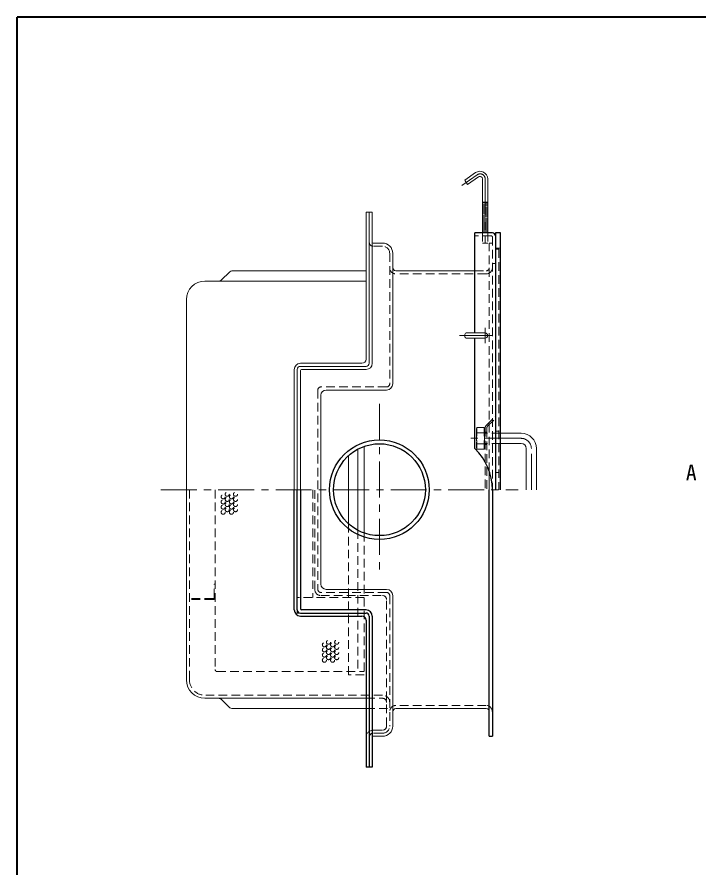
# Model space of a CAD drawing. Units: millimetres at full size, sheet at 1:7; details may follow other scales. Extents: x -1472 to 1363, y -987 to 980.
# Drawn here: x -1472 to -807, y 151 to 980 of the extents above; entities that cross this region are included whole.
import ezdxf
from ezdxf.enums import TextEntityAlignment as Align

# ---------------------------------------------------------------- set-up
doc = ezdxf.new("R2010")
doc.units = ezdxf.units.MM
doc.header["$LTSCALE"] = 7
doc.linetypes.add('CHAIN1', pattern=[8, 5, -1, 1, -1])
doc.linetypes.add('DASHED1', pattern=[1.8, 1.2, -0.6])
doc.layers.add('0-0____1', color=5, linetype='Continuous', lineweight=25)
doc.layers.add('0-4____5', color=4, linetype='Continuous', lineweight=9)
doc.styles.add('ＭＳ ゴシック', font='')
doc.styles.get('ＭＳ ゴシック').set_extended_font_data('MS Gothic')

msp = doc.modelspace()

# ---------------------------------------------------------------- linework, layer by layer
at = {"layer": '0-0____1', "color": 1, "lineweight": 40}
for p in [(-1471.501, -987.38), (1363.499, 979.62)]:
    msp.add_line(p, (-1471.501, 979.62), dxfattribs=at)
at = {"layer": '0-0____1', "color": 4, "linetype": 'CHAIN1', "lineweight": 9}
for p, q in [((-1118.501, 603.12), (-1118.501, 436.12)), ((-1331.501, 519.62), (-983.501, 519.62))]:
    msp.add_line(p, q, dxfattribs=at)
at = {"layer": '0-0____1', "color": 7, "lineweight": 18}
for p, q in [((-1139.501, 480.132), (-1139.501, 559.108)), ((-1133.501, 561.754), (-1133.501, 477.485))]:
    msp.add_line(p, q, dxfattribs=at)
at = {"layer": '0-0____1', "color": 4, "lineweight": 9}
msp.add_line((-1148.501, 486.449), (-1148.501, 552.791), dxfattribs=at)
at = {"layer": '0-0____1', "color": 4, "linetype": 'DASHED1', "lineweight": 9}
for p, q in [((-1278.501, 519.62), (-1278.501, 344.62)), ((-1183.501, 519.62), (-1183.501, 414.62)), ((-1148.501, 486.449), (-1148.501, 339.62)), ((-1139.501, 480.132), (-1139.501, 342.62)), ((-1133.501, 477.485), (-1133.501, 339.62)), ((-1279.501, 414.62), (-1279.501, 427.62)), ((-1278.501, 427.62), (-1279.501, 427.62)), ((-1133.501, 414.62), (-1198.501, 414.62)), ((-1280.501, 413.62), (-1303.501, 413.62)), ((-1280.501, 412.62), (-1303.501, 412.62)), ((-1198.501, 399.62), (-1198.501, 402.62)), ((-1195.501, 399.62), (-1198.501, 399.62)), ((-1276.501, 342.62), (-1133.501, 342.62)), ((-1133.501, 339.62), (-1148.501, 339.62)), ((-1131.501, 306.62), (-1108.501, 306.62))]:
    msp.add_line(p, q, dxfattribs=at)
at = {"layer": '0-0____1'}
for p, q in [((-1201.501, 402.62), (-1201.501, 519.62)), ((-1198.501, 402.62), (-1198.501, 519.62)), ((-1195.501, 519.62), (-1195.501, 403.62)), ((-1011.501, 279.62), (-1011.501, 519.62)), ((-1008.501, 519.62), (-1008.501, 279.62)), ((-1195.501, 399.62), (-1131.501, 399.62)), ((-1131.501, 402.62), (-1194.501, 402.62)), ((-1195.501, 396.62), (-1135.501, 396.62)), ((-1131.501, 392.62), (-1131.501, 249.62)), ((-1128.501, 396.62), (-1128.501, 249.62)), ((-1125.501, 396.62), (-1125.501, 249.62)), ((-1011.501, 279.62), (-1008.501, 279.62)), ((-1125.501, 249.62), (-1131.501, 249.62))]:
    msp.add_line(p, q, dxfattribs=at)
for radius in [48.5, 44.725]:
    msp.add_circle((-1118.501, 519.62), radius, dxfattribs=at)
at = {"layer": '0-0____1', "color": 4, "linetype": 'DASHED1', "lineweight": 9}
for centre in [(-1270.682, 512.696), (-1266.682, 515.196), (-1262.682, 512.696), (-1258.682, 515.196), (-1270.682, 507.696), (-1266.682, 510.196), (-1266.682, 505.196), (-1262.682, 507.696), (-1258.682, 510.196), (-1258.682, 505.196), (-1270.682, 502.696), (-1270.682, 497.696), (-1266.682, 500.196), (-1262.682, 502.696), (-1262.682, 497.696), (-1258.682, 500.196), (-1168.111, 371.201), (-1160.111, 371.201), (-1172.111, 368.701), (-1172.111, 363.701), (-1168.111, 366.201), (-1164.111, 368.701), (-1164.111, 363.701), (-1160.111, 366.201), (-1172.111, 358.701), (-1168.111, 361.201), (-1168.111, 356.201), (-1164.111, 358.701), (-1160.111, 361.201), (-1160.111, 356.201), (-1172.111, 353.701), (-1164.111, 353.701)]:
    msp.add_circle(centre, 2, dxfattribs=at)
for centre, radius, start, end in [((-1280.501, 414.62), 1, 270, 0), ((-1280.501, 414.62), 2, 270, 0), ((-1276.501, 344.62), 2, 180, 270)]:
    msp.add_arc(centre, radius, start, end, dxfattribs=at)
at = {"layer": '0-0____1'}
for centre, radius, start, end in [((-1195.501, 402.62), 6, 180, 270), ((-1195.501, 402.62), 3, 180, 270), ((-1194.501, 403.62), 1, 180, 270), ((-1131.501, 396.62), 6, 0, 90), ((-1131.501, 396.62), 3, 0, 90), ((-1135.501, 392.62), 4, 0, 90)]:
    msp.add_arc(centre, radius, start, end, dxfattribs=at)
at = {"layer": '0-4____5', "color": 7, "lineweight": 18}
for p, q in [((-1024.803, 828.159), (-1035.433, 820.716)), ((-1018.001, 822.015), (-1018.001, 769.62)), ((-1013.001, 822.015), (-1013.001, 769.62)), ((-1131.501, 646.62), (-1131.501, 789.62)), ((-1125.501, 789.62), (-1131.501, 789.62)), ((-1128.501, 642.62), (-1128.501, 789.62)), ((-1125.501, 642.62), (-1125.501, 789.62)), ((-1015.501, 672.12), (-1033.999, 672.12)), ((-1015.501, 667.12), (-1033.999, 667.12)), ((-1195.501, 642.62), (-1135.501, 642.62)), ((-1195.501, 639.62), (-1131.501, 639.62)), ((-1201.501, 519.62), (-1201.501, 636.62)), ((-1198.501, 519.62), (-1198.501, 636.62)), ((-1195.501, 519.62), (-1195.501, 635.62)), ((-1131.501, 636.62), (-1194.501, 636.62)), ((-1000.501, 574.62), (-980.501, 574.62)), ((-1000.501, 564.62), (-980.501, 564.62)), ((-975.501, 519.62), (-975.501, 559.62)), ((-965.501, 519.62), (-965.501, 559.62)), ((-1306.501, 519.62), (-1306.501, 334.62)), ((-1175.501, 427.62), (-1175.501, 519.62)), ((-1111.501, 422.62), (-1170.501, 422.62)), ((-1105.501, 416.62), (-1105.501, 289.62)), ((-1288.501, 316.62), (-1131.501, 316.62)), ((-1102.501, 306.62), (-1014.501, 306.62)), ((-1115.501, 279.62), (-1124.501, 279.62))]:
    msp.add_line(p, q, dxfattribs=at)
at = {"layer": '0-4____5', "linetype": 'CHAIN1'}
for p, q in [((-1023.369, 826.111), (-1038.095, 815.8)), ((-1015.501, 822.015), (-1015.501, 759.62)), ((-1015.501, 677.12), (-1015.501, 662.12)), ((-1008.001, 669.62), (-1040.433, 669.62)), ((-980.501, 569.62), (-1034.001, 569.62)), ((-970.501, 519.62), (-970.501, 559.62))]:
    msp.add_line(p, q, dxfattribs=at)
at = {"layer": '0-4____5'}
for p, q in [((-1013.001, 799.519), (-1018.001, 799.519)), ((-1018.001, 798.648), (-1013.001, 799.057)), ((-1018.001, 797.645), (-1013.001, 798.054)), ((-1018.001, 796.642), (-1013.001, 797.05)), ((-1018.001, 795.638), (-1013.001, 796.047)), ((-1018.001, 794.635), (-1013.001, 795.044)), ((-1018.001, 793.632), (-1013.001, 794.04)), ((-1018.001, 792.628), (-1013.001, 793.037)), ((-1018.001, 791.625), (-1013.001, 792.034)), ((-1018.001, 790.622), (-1013.001, 791.03)), ((-1018.001, 789.618), (-1013.001, 790.027)), ((-1018.001, 788.615), (-1013.001, 789.024)), ((-1018.001, 787.612), (-1013.001, 788.02)), ((-1018.001, 786.608), (-1013.001, 787.017)), ((-1018.001, 785.605), (-1013.001, 786.014)), ((-1018.001, 784.602), (-1013.001, 785.01)), ((-1018.001, 783.598), (-1013.001, 784.007)), ((-1018.001, 782.595), (-1013.001, 783.004)), ((-1018.001, 781.592), (-1013.001, 782)), ((-1018.001, 780.588), (-1013.001, 780.997)), ((-1018.001, 779.585), (-1013.001, 779.994)), ((-1018.001, 778.582), (-1013.001, 778.99)), ((-1018.001, 777.578), (-1013.001, 777.987)), ((-1018.001, 776.575), (-1013.001, 776.984)), ((-1018.001, 775.572), (-1013.001, 775.98)), ((-1018.001, 774.568), (-1013.001, 774.977)), ((-1018.001, 773.565), (-1013.001, 773.974)), ((-1018.001, 772.562), (-1013.001, 772.97)), ((-1018.001, 771.559), (-1013.001, 771.967)), ((-1018.001, 770.555), (-1013.001, 770.964)), ((-1017.168, 769.62), (-1013.001, 769.96)), ((-1115.501, 759.62), (-1124.501, 759.62)), ((-1105.501, 622.62), (-1105.501, 749.62)), ((-1272.037, 724.084), (-1264.966, 731.155)), ((-1261.43, 732.62), (-1131.501, 732.62)), ((-1102.501, 732.62), (-1025.501, 732.62)), ((-1131.501, 722.62), (-1288.501, 722.62)), ((-1306.501, 704.62), (-1306.501, 519.62)), ((-1111.501, 616.62), (-1170.501, 616.62)), ((-1175.501, 519.62), (-1175.501, 611.62)), ((-1011.501, 519.62), (-1011.501, 537.63)), ((-1272.037, 315.155), (-1264.966, 308.084)), ((-1261.43, 306.62), (-1131.501, 306.62))]:
    msp.add_line(p, q, dxfattribs=at)
at = {"layer": '0-4____5', "color": 5, "lineweight": 25}
for p, q in [((-1008.501, 769.62), (-1025.501, 769.62)), ((-1025.501, 672.12), (-1025.501, 769.62)), ((-1000.501, 769.62), (-1005.501, 769.62)), ((-1005.501, 769.62), (-1005.501, 519.62)), ((-1000.501, 519.62), (-1000.501, 769.62)), ((-1025.501, 559.62), (-1025.501, 667.12))]:
    msp.add_line(p, q, dxfattribs=at)
at = {"layer": '0-4____5', "color": 7, "linetype": 'DASHED1', "lineweight": 18}
for p, q in [((-1009.501, 766.62), (-1025.501, 766.62)), ((-1008.501, 765.62), (-1008.501, 519.62)), ((-1000.501, 754.62), (-1005.501, 754.62)), ((-1005.501, 739.62), (-1008.501, 739.62))]:
    msp.add_line(p, q, dxfattribs=at)
at = {"layer": '0-4____5', "linetype": 'DASHED1'}
for p, q in [((-1018.001, 769.62), (-1018.001, 759.62)), ((-1013.001, 769.62), (-1013.001, 759.62)), ((-1115.501, 756.62), (-1124.501, 756.62)), ((-1013.001, 759.62), (-1018.001, 759.62)), ((-1011.501, 537.63), (-1011.501, 759.62)), ((-1011.501, 759.62), (-1008.501, 759.62)), ((-1002.301, 753.62), (-1005.501, 753.62)), ((-1002.301, 753.62), (-1002.301, 519.62)), ((-1108.501, 749.62), (-1108.501, 622.62)), ((-1014.501, 729.62), (-1102.501, 729.62)), ((-1025.501, 732.62), (-1014.501, 732.62)), ((-1178.501, 616.62), (-1178.501, 422.62)), ((-1111.501, 619.62), (-1175.501, 619.62)), ((-1014.623, 581.999), (-1005.501, 591.12)), ((-1013.123, 581.377), (-1005.501, 588.999)), ((-1023.501, 580.12), (-1024.001, 578.62)), ((-1016.501, 580.12), (-1023.501, 580.12)), ((-1023.501, 580.12), (-1023.501, 559.12)), ((-1016.501, 580.12), (-1016.501, 559.12)), ((-1015.501, 579.877), (-1015.501, 519.62)), ((-1024.001, 578.62), (-1024.001, 560.62)), ((-1024.001, 578.62), (-1023.501, 575.12)), ((-1016.501, 575.12), (-1023.501, 575.12)), ((-1016.001, 578.62), (-1016.001, 560.62)), ((-1000.501, 574.62), (-1016.001, 574.62)), ((-1014.001, 575.62), (-1015.501, 575.62)), ((-1014.001, 579.256), (-1014.001, 519.62)), ((-1002.301, 576.62), (-1005.501, 576.62)), ((-1016.501, 564.12), (-1023.501, 564.12)), ((-1016.001, 569.62), (-1016.501, 564.12)), ((-1016.501, 564.12), (-1016.001, 560.62)), ((-1000.501, 564.62), (-1016.001, 564.62)), ((-1014.001, 563.62), (-1015.501, 563.62)), ((-1023.501, 559.12), (-1024.001, 560.62)), ((-1016.501, 559.12), (-1023.501, 559.12)), ((-1016.001, 560.62), (-1016.501, 559.12)), ((-1002.301, 536.203), (-1005.501, 536.203)), ((-1303.501, 519.62), (-1303.501, 334.62)), ((-1181.501, 422.62), (-1181.501, 519.62)), ((-1111.501, 419.62), (-1175.501, 419.62)), ((-1175.501, 416.62), (-1115.501, 416.62)), ((-1108.501, 416.62), (-1108.501, 289.62)), ((-1111.501, 289.62), (-1111.501, 412.62)), ((-1115.501, 319.62), (-1288.501, 319.62)), ((-1131.501, 316.62), (-1115.501, 316.62)), ((-1014.501, 309.62), (-1102.501, 309.62)), ((-1124.501, 285.62), (-1115.501, 285.62)), ((-1115.501, 282.62), (-1124.501, 282.62))]:
    msp.add_line(p, q, dxfattribs=at)
at = {"layer": '0-4____5', "color": 7, "lineweight": 18}
msp.add_lwpolyline([(-1021.935, 824.063), (-1032.565, 816.62), (-1035.433, 820.716)], dxfattribs=at)
at = {"layer": '0-4____5', "linetype": 'DASHED1'}
for points in [[(-1016.501, 580.12), (-1016.001, 578.62), (-1016.501, 575.12), (-1016.001, 569.62)], [(-1023.501, 575.12), (-1024.001, 569.62), (-1023.501, 564.12), (-1024.001, 560.62)]]:
    msp.add_lwpolyline(points, dxfattribs=at)
at = {"layer": '0-4____5', "color": 7, "lineweight": 18}
for centre, radius, start, end in [((-1020.501, 822.015), 7.5, 0, 125), ((-1020.501, 822.015), 2.5, 0, 125), ((-1124.501, 760.62), 1, 180, 270), ((-1015.501, 669.62), 2.5, 270, 90), ((-1135.501, 646.62), 4, 270, 0), ((-1195.501, 636.62), 6, 90, 180), ((-1195.501, 636.62), 3, 90, 180), ((-1131.501, 642.62), 6, 270, 0), ((-1131.501, 642.62), 3, 270, 0), ((-1194.501, 635.62), 1, 90, 180), ((-980.501, 559.62), 15, 0, 90), ((-980.501, 559.62), 5, 0, 90), ((-1170.501, 427.62), 5, 180, 270), ((-1111.501, 416.62), 6, 0, 90), ((-1288.501, 334.62), 18, 180, 270), ((-1102.501, 303.62), 3, 90, 180), ((-1014.501, 303.62), 3, 0, 90), ((-1115.501, 289.62), 10, 270, 0), ((-1124.501, 278.62), 1, 90, 180)]:
    msp.add_arc(centre, radius, start, end, dxfattribs=at)
at = {"layer": '0-4____5', "linetype": 'CHAIN1'}
for centre, radius, end in [((-1020.501, 822.015), 5, 125), ((-980.501, 559.62), 10, 90)]:
    msp.add_arc(centre, radius, 0, end, dxfattribs=at)
at = {"layer": '0-4____5', "color": 7, "linetype": 'DASHED1', "lineweight": 18}
msp.add_arc((-1009.501, 765.62), 1, 0, 90, dxfattribs=at)
at = {"layer": '0-4____5', "color": 5, "lineweight": 25}
for centre, radius, end in [((-1008.501, 766.62), 3, 90), ((-1064.06, 519.62), 55.559, 46.05098)]:
    msp.add_arc(centre, radius, 0, end, dxfattribs=at)
at = {"layer": '0-4____5', "linetype": 'DASHED1'}
for centre, radius, start, end in [((-1124.501, 760.62), 4, 180, 270), ((-1115.501, 749.62), 7, 0, 90), ((-1102.501, 735.62), 6, 180, 270), ((-1014.501, 735.62), 6, 270, 0), ((-1014.501, 735.62), 3, 270, 0), ((-1111.501, 622.62), 3, 270, 0), ((-1175.501, 616.62), 3, 90, 180), ((-1012.501, 579.877), 3, 135, 180), ((-1011.001, 579.256), 3, 135, 180), ((-1175.501, 422.62), 6, 180, 270), ((-1175.501, 422.62), 3, 180, 270), ((-1115.501, 412.62), 4, 0, 90), ((-1111.501, 416.62), 3, 0, 90), ((-1288.501, 334.62), 15, 180, 270), ((-1115.501, 312.62), 7, 0, 90), ((-1115.501, 312.62), 4, 0, 90), ((-1102.501, 303.62), 6, 90, 180), ((-1014.501, 303.62), 6, 0, 90), ((-1124.501, 278.62), 7, 90, 180), ((-1124.501, 278.62), 4, 90, 180), ((-1115.501, 289.62), 7, 270, 0), ((-1115.501, 289.62), 4, 270, 0)]:
    msp.add_arc(centre, radius, start, end, dxfattribs=at)
at = {"layer": '0-4____5'}
for centre, radius, start, end in [((-1115.501, 749.62), 10, 0, 90), ((-1261.43, 727.62), 5, 90, 135), ((-1102.501, 735.62), 3, 180, 270), ((-1288.501, 704.62), 18, 90, 180), ((-1275.572, 727.62), 5, 270, 315), ((-1111.501, 622.62), 6, 270, 0), ((-1170.501, 611.62), 5, 90, 180), ((-1275.572, 311.62), 5, 45, 90), ((-1261.43, 311.62), 5, 225, 270)]:
    msp.add_arc(centre, radius, start, end, dxfattribs=at)
at = {"layer": '0-4____5', "color": 7, "lineweight": 18}
msp.add_ellipse((-1033.989, 669.62), major_axis=(0, -2.5), ratio=0.57, start_param=3.1415927, end_param=6.2831853, dxfattribs=at)

# ---------------------------------------------------------------- texts
at = {"layer": '0-4____5', "color": 7, "style": 'ＭＳ ゴシック'}
msp.add_text('A', height=15.4, dxfattribs=at).set_placement((-820.001, 524.12), align=Align.BOTTOM_LEFT)

doc.saveas('drawing.dxf')
